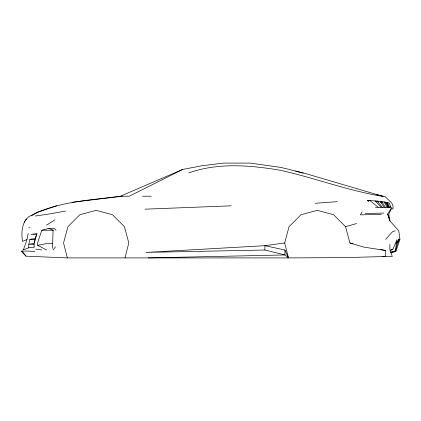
<?xml version="1.0" encoding="UTF-8"?>
<svg xmlns="http://www.w3.org/2000/svg" width="421" height="421" viewBox="0 0 421 421"><rect width="100%" height="100%" fill="white"/><g stroke="black" fill="none" stroke-linecap="round" stroke-linejoin="round"><path stroke-width="0.63" d="M52.488 248.279L53.083 230.213L48.931 228.424L41.811 230.213L37.658 242.728L37.658 245.301L46.557 249.974M390.141 207.285L390.32 206.143M22.829 249.785L23.423 249.785L26.981 239.57L28.17 233.329M188.913 172.873C218.341 162.395 250.616 165.243 280.844 170.379C315.197 178.067 348.272 190.824 383.089 196.407L304.683 173.294L280.844 167.411L250.3 163.09L223.609 163.09L201.912 165.769L182.688 169.421L129.3 196.223L120.401 196.223C89.526 200.422 56.688 201.338 28.728 216.736C21.666 222.572 21.176 232.966 22.534 241.407L26.981 239.57M35.432 238.681L36.474 234.402L31.133 234.402L37.064 233.544L35.285 238.586L29.949 239.291L28.76 244.312L28.76 247.811L23.423 249.785M34.543 242.428L35.138 239.923M34.101 247.227L34.101 243.333L35.285 238.586M124.995 257.91L128.794 242.975L124.427 226.666L112.486 214.726L96.172 210.353L79.858 214.726L67.918 226.666L63.55 242.975L67.349 257.91L288.48 257.91L346.12 257.589L385.715 256.51L385.715 250.532L380.6 249.453M284.68 242.975L264.909 245.69L146.113 252.4L264.909 250.021L284.949 254.947L288.48 257.91L284.68 242.975L289.048 226.666L300.989 214.726L317.302 210.353L333.616 214.726L345.557 226.666L349.925 242.975L363.765 247.08L385.715 250.532M391.825 207.285L387.673 214.073L390.046 221.051L398.766 230.808L399.95 239.17L398.766 239.17L395.493 250.9L391.177 252.211M389.999 250.49L392.951 249.121L396.982 239.66L395.324 250.9L390.441 252.4M395.94 244.143L398.766 239.17M362.171 211.789L360.387 214.857L381.447 214.394M397.587 242.838L399.95 239.17L395.903 251.495L390.867 252.832M26.365 219.12L24.165 222.146M53.083 249.974L55.451 246.89M385.715 239.381L392.24 231.992L395.203 230.808M31.607 215.857L37.311 212.3L56.73 205.774M46.557 225.093L54.904 219.909M390.22 250.684L392.951 249.121M120.401 196.223L182.688 169.421M345.557 226.666L356.603 223.551M37.658 245.301L45.963 243.696L52.893 243.696M34.101 243.333L28.76 244.312L34.101 244.312M65.571 211.053L50.157 213.842L35.28 216.015M28.76 227.85L29.949 227.64M28.76 247.811L34.101 247.106M72.086 202.301L122.185 196.223M315.303 203.301L337.253 201.654M144.971 209.179L231.234 205.816M383.82 213.042L365.133 213.521M148.297 257.91L284.949 254.947L284.949 250.021L264.909 245.69L264.909 250.021M142.619 196.223L151.25 196.223M375.369 207.285L390.641 207.285L389.457 203.09L387.673 202.538L380.258 201.349L367.507 200.359L368.649 201.843M48.931 228.424L54.267 228.424L56.046 230.213M41.811 230.213L53.456 230.213M29.949 239.291L35.285 239.291M382.084 256.51L392.24 256.51L389.867 249.169L389.867 244.39M67.349 257.91L25.944 256.163L21.05 251.079L28.844 251.079L34.854 251.674M35.88 249.174L41.811 249.974M367.507 200.359L370.706 200.801M375.19 201.417L378.39 201.859M380.31 202.122L382.231 202.385M384.152 202.654L387.352 203.09L387.352 207.285M349.925 242.975L353.124 243.654M376.221 194.586L385.115 196.623L391.825 203.09L393.014 206.09L393.014 208.879L391.235 208.879L388.862 214.073L389.457 219.457M295.626 171.058L303.183 173.273M369.88 200.501L378.184 207.285M375.216 200.891L381.152 207.285M377.169 201.043L382.336 207.285M22.234 251.079L25.944 256.163M380.258 201.349L384.115 207.285M381.742 201.527L385.304 207.285M384.115 201.859L387.083 207.285M385.304 202.054L388.078 207.285M386.489 202.306L388.862 207.285M284.949 250.021L288.48 257.91M387.673 202.538L389.457 207.285M387.673 214.073L390.046 221.051"/></g></svg>
